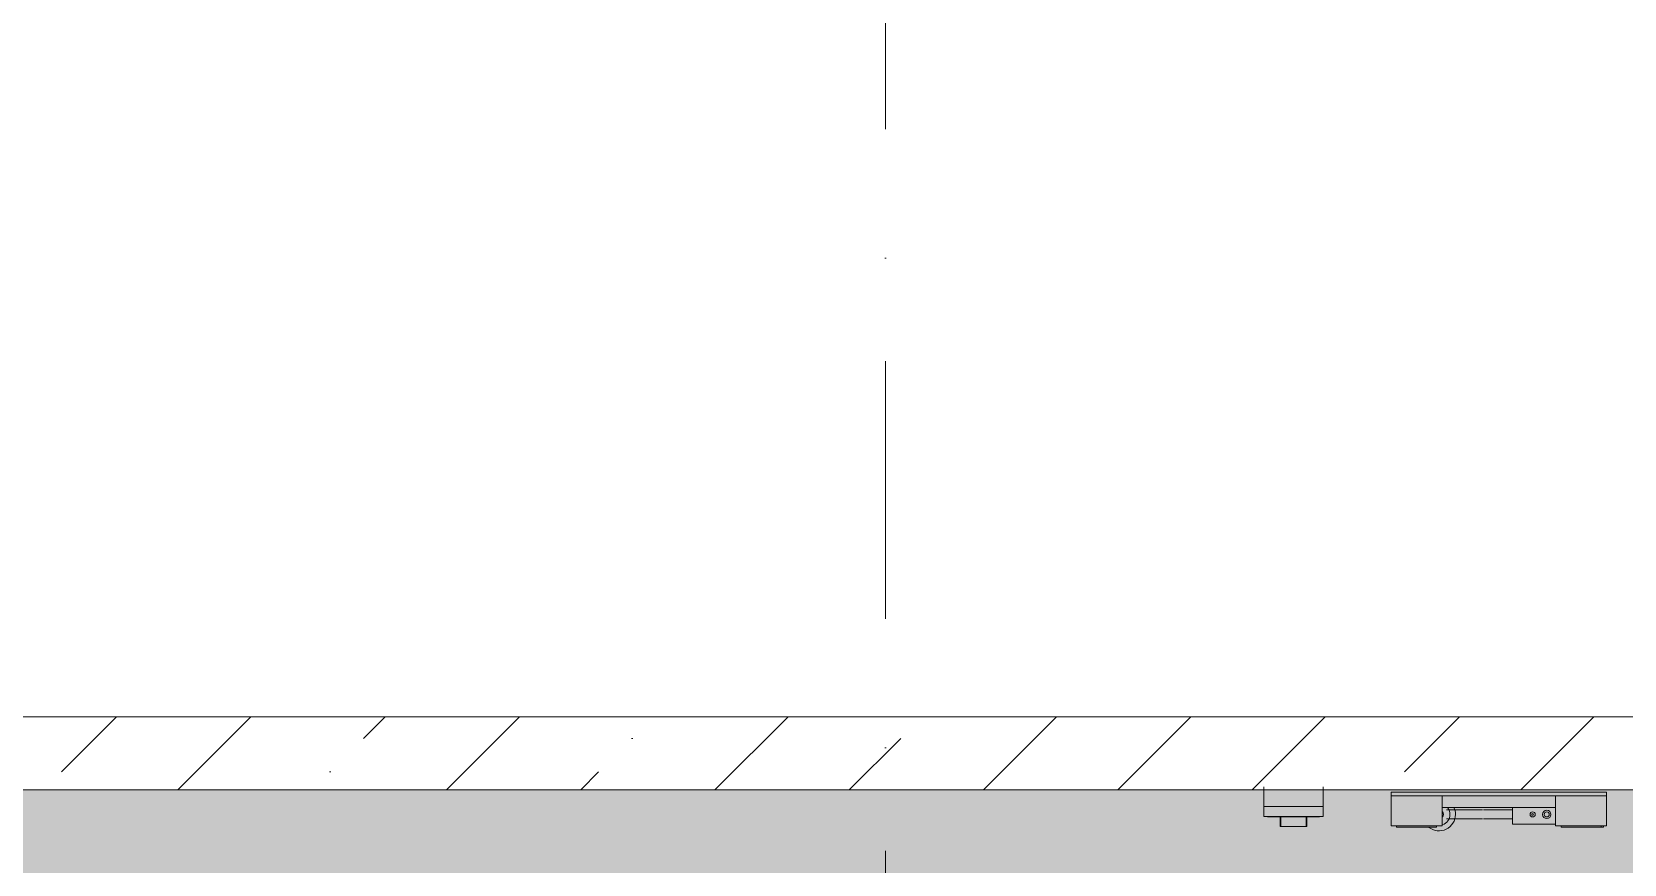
# Model space of a CAD drawing. Header units: millimetres. Extents: x -34838 to 729576, y -214038 to 121482.
# Drawn here: x 528105 to 532465, y -89349 to -87070 of the extents above; entities that cross this region are included whole.
import ezdxf
from ezdxf.enums import TextEntityAlignment as Align

# ---------------------------------------------------------------- set-up
doc = ezdxf.new("R2010")
doc.units = ezdxf.units.MM
doc.header["$MEASUREMENT"] = 0
doc.linetypes.add('Штрихпунктирная', pattern=[1340.555525, 705.555534, -352.777767, 0, -282.222223])
doc.layers.add('0_Ном._пера__202', color=7, linetype='Continuous', lineweight=13, true_color=0xe89b00)
doc.layers.add('А _ ОСІ КООРДИНАЦІЙНІ.3D', color=7, linetype='Continuous')
doc.layers.add('АБ _ 0 _ СТІНИ _ ЗОВНІШНІ .3D', color=7, linetype='Continuous')
for name, color, linetype, lineweight in [('А _ ОСІ КООРДИНАЦІЙНІ.3D_Ном._пера__105', 7, 'Continuous', 13), ('А _ ОСІ КООРДИНАЦІЙНІ.3D_Ном._пера__25', 7, 'Continuous', 0), ('АБ _ 0 _ СТІНИ _ ЗОВНІШНІ .3D_Ном._пера__47', 7, 'Continuous', 20), ('АП _ 0 _ ОБЛАДНАННЯ (НИЖНЄ).3D_Ном._пера__50', 7, 'Continuous', 20)]:
    doc.layers.add(name, color=color, linetype=linetype, lineweight=lineweight)
doc.styles.add('СГЕНЕРИР_СТИЛЬ_1', font='Arial.ttf')

# ---------------------------------------------------------------- blocks, each defined once
blk = doc.blocks.new('Стена_66_1', base_point=(537245.8, -89045.7))
at = {"layer": 'АБ _ 0 _ СТІНИ _ ЗОВНІШНІ .3D', "linetype": 'Continuous', "lineweight": 0, "true_color": 0x000000}
h = blk.add_hatch(dxfattribs=at)
h.set_pattern_fill('М___БЕТОН_АРМОВАНИЙ___З__C0', color=18, style=0, pattern_type=2)
h.set_pattern_definition([(45, (518441.76, -97737.7), (-367.696, 367.696), []), (45, (518257.9, -97553.85), (-367.696, 367.696), [390, -130, 0, -130])])
h.paths.add_polyline_path([(524741.8, -89145.7), (537145.8, -89145.7), (537145.8, -88945.7), (524741.8, -88945.7)])
at = {"layer": 'АБ _ 0 _ СТІНИ _ ЗОВНІШНІ .3D_Ном._пера__47', "color": 7, "linetype": 'Continuous', "lineweight": 20, "flags": 128}
for points in [[(537145.8, -88945.7), (524741.8, -88945.7)], [(524541.8, -89145.7), (537345.8, -89145.7)]]:
    blk.add_lwpolyline(points, dxfattribs=at)
blk = doc.blocks.new('Стандартный Маркер Сетки')
at = {"layer": 'А _ ОСІ КООРДИНАЦІЙНІ.3D_Ном._пера__105', "color": 7, "linetype": 'Штрихпунктирная', "lineweight": 13}
blk.add_line((500, 0), (18399.2, 0), dxfattribs=at)
at = {"layer": 'А _ ОСІ КООРДИНАЦІЙНІ.3D_Ном._пера__25', "color": 7, "lineweight": 0, "style": 'СГЕНЕРИР_СТИЛЬ_1'}
blk.add_attdef('AC_MarkerText_1', text='', height=700, rotation=90, dxfattribs=at).set_placement((19899.2, 40), align=Align.MIDDLE_CENTER)

msp = doc.modelspace()

# ---------------------------------------------------------------- hatches: boundary and pattern name
at = {"layer": '0_Ном._пера__202', "linetype": 'Continuous', "lineweight": 0, "true_color": 0x3a2600}
h = msp.add_hatch(color=38, dxfattribs=at)
h.paths.add_polyline_path([(537345.8, -89145.7), (537345.8, -85887.7), (549367.8, -85887.7), (549367.8, -91535.7), (548746.8, -91535.7), (548466.8, -91537.7), (548466.8, -91937.7), (548746.8, -91937.7), (548746.8, -93917.7), (524541.8, -93917.7), (524541.8, -91939.1), (524641.8, -91937.7), (524641.8, -91537.7), (524541.8, -91535.7), (524541.8, -89145.7)])
h.paths.add_polyline_path([(548441.8, -93667.7), (548441.8, -93567.7), (540441.8, -93567.7), (540441.8, -89237.7), (546311.8, -89237.7), (546311.8, -86887.7), (546215.8, -86887.7), (546211.8, -86887.7), (546211.8, -89137.7), (540441.8, -89137.7), (540441.8, -88437.7), (539841.8, -88437.7), (539841.8, -88542.3), (538499.8, -88542.3), (538499.8, -86772.3), (538399.8, -86772.3), (538399.8, -88642.3), (539841.8, -88642.3), (539841.8, -88900), (539841.8, -89237.7), (540341.8, -89237.7), (540341.8, -93567.7), (528441.8, -93567.7), (528441.8, -93667.7)], flags=0)
h.paths.add_polyline_path([(530641.8, -91937.7), (530241.8, -91937.7), (530241.8, -91537.7), (530641.8, -91537.7)], flags=0)
h.paths.add_polyline_path([(536241.8, -91537.7), (536641.8, -91537.7), (536641.8, -91937.7), (536241.8, -91937.7)], flags=0)
h.paths.add_polyline_path([(542641.8, -91937.7), (542241.8, -91937.7), (542241.8, -91537.7), (542641.8, -91537.7)], flags=0)
h.paths.add_polyline_path([(548016.8, -91937.7), (548016.8, -91537.7), (548416.8, -91537.7), (548416.8, -91937.7)], flags=0)

# ---------------------------------------------------------------- linework, layer by layer
at = {"layer": 'АП _ 0 _ ОБЛАДНАННЯ (НИЖНЄ).3D_Ном._пера__50', "color": 7, "linetype": 'Continuous', "lineweight": 20}
for p, q in [((531478.3, -89137.7), (531478.3, -89191.7)), ((531640.3, -89191.7), (531640.3, -89137.7)), ((531826.4, -89152), (531826.4, -89162)), ((532416.4, -89152), (531826.4, -89152)), ((532416.4, -89162), (532416.4, -89152)), ((531491.2, -89191.7), (531478.3, -89191.7)), ((531478.3, -89191.7), (531478.3, -89218.7)), ((531478.3, -89191.7), (531491.2, -89191.7)), ((531627.4, -89191.7), (531491.2, -89191.7)), ((531491.2, -89191.7), (531627.4, -89191.7)), ((531640.3, -89191.7), (531627.4, -89191.7)), ((531627.4, -89191.7), (531640.3, -89191.7)), ((531640.3, -89218.7), (531640.3, -89191.7)), ((531826.4, -89162), (531826.4, -89244.4)), ((531826.4, -89162), (532416.4, -89162)), ((531966.2, -89244.4), (531966.2, -89162)), ((532276.7, -89194.4), (531966.2, -89194.4)), ((532158.5, -89194.4), (532158.5, -89239.3)), ((532276.7, -89162), (532276.7, -89244.4)), ((532416.4, -89244.4), (532416.4, -89162)), ((531491.2, -89218.7), (531478.3, -89218.7)), ((531494.7, -89219.7), (531488.3, -89219.7)), ((531627.4, -89218.7), (531491.2, -89218.7)), ((531623.9, -89219.7), (531494.7, -89219.7)), ((531522.5, -89245.7), (531522.5, -89219.7)), ((531524.9, -89219.7), (531524.9, -89245.7)), ((531593.7, -89219.7), (531593.7, -89245.7)), ((531596.2, -89219.7), (531596.2, -89245.7)), ((531630.3, -89219.7), (531623.9, -89219.7)), ((531640.3, -89218.7), (531627.4, -89218.7)), ((532061.4, -89200.4), (531977.7, -89200.4)), ((531977.7, -89225.4), (532061.4, -89225.4)), ((532158.5, -89200.4), (532091.4, -89200.4)), ((532091.4, -89225.4), (532158.5, -89225.4)), ((532276.7, -89239.3), (532158.5, -89239.3)), ((531524.9, -89245.7), (531522.5, -89245.7)), ((531537.7, -89245.7), (531524.9, -89245.7)), ((531559.3, -89245.7), (531537.7, -89245.7)), ((531580.9, -89245.7), (531559.3, -89245.7)), ((531593.7, -89245.7), (531580.9, -89245.7)), ((531596.2, -89245.7), (531593.7, -89245.7)), ((531846.4, -89244.4), (531826.4, -89244.4)), ((531841.4, -89244.4), (531841.4, -89247.5)), ((531846.4, -89247.5), (531841.4, -89247.5)), ((531946.2, -89244.4), (531846.4, -89244.4)), ((531946.2, -89247.5), (531846.4, -89247.5)), ((531857, -89247.3), (531857, -89247.9)), ((531860.3, -89247.9), (531857, -89247.9)), ((531860.3, -89247.3), (531860.3, -89247.9)), ((531867, -89247.9), (531860.3, -89247.9)), ((531873.8, -89247.9), (531867, -89247.9)), ((531873.8, -89247.3), (531873.8, -89247.9)), ((531877, -89247.9), (531873.8, -89247.9)), ((531877, -89247.3), (531877, -89247.9)), ((531966.2, -89244.4), (531946.2, -89244.4)), ((531951.2, -89247.5), (531946.2, -89247.5)), ((531951.2, -89247.5), (531951.2, -89244.4)), ((532296.7, -89244.4), (532276.7, -89244.4)), ((532291.7, -89244.4), (532291.7, -89247.5)), ((532296.7, -89247.5), (532291.7, -89247.5)), ((532396.4, -89244.4), (532296.7, -89244.4)), ((532396.4, -89247.5), (532296.7, -89247.5)), ((532331, -89247.3), (532331, -89247.9)), ((532377.6, -89247.9), (532331, -89247.9)), ((532377.6, -89247.3), (532377.6, -89247.9)), ((532407.6, -89247.9), (532377.6, -89247.9)), ((532416.4, -89244.4), (532396.4, -89244.4)), ((532401.4, -89247.5), (532396.4, -89247.5)), ((532401.4, -89247.5), (532401.4, -89244.4)), ((532407.6, -89247.9), (532407.6, -89244.4))]:
    msp.add_line(p, q, dxfattribs=at)
at = {"layer": 'АП _ 0 _ ОБЛАДНАННЯ (НИЖНЄ).3D_Ном._пера__50', "color": 7, "linetype": 'Continuous', "lineweight": 20, "flags": 128}
for points in [[(531966.1, -89221.2), (531966.4, -89220.9), (531966.7, -89220.5), (531967, -89220.2), (531967.3, -89219.8), (531967.6, -89219.4), (531967.8, -89219), (531968.1, -89218.6), (531968.3, -89218.1), (531968.5, -89217.7), (531968.7, -89217.3), (531968.8, -89216.8), (531969, -89216.4), (531969.1, -89215.9), (531969.2, -89215.5), (531969.3, -89215), (531969.4, -89214.5), (531969.5, -89214.1), (531969.5, -89213.6), (531969.5, -89213.1), (531969.5, -89212.9)], [(531969.5, -89212.9), (531969.5, -89212.4), (531969.5, -89211.9), (531969.5, -89211.4), (531969.4, -89211), (531969.3, -89210.5), (531969.2, -89210), (531969.1, -89209.6), (531968.9, -89209.1), (531968.8, -89208.7), (531968.6, -89208.2), (531968.4, -89207.8), (531968.2, -89207.4), (531968, -89207), (531967.7, -89206.5), (531967.5, -89206.2), (531967.2, -89205.8), (531966.9, -89205.4), (531966.6, -89205), (531966.3, -89204.7)], [(532076.4, -89200.4), (532076.4, -89200.4), (532076.4, -89200.4), (532076.3, -89200.4), (532076.2, -89200.4), (532076.1, -89200.4), (532076, -89200.4), (532075.8, -89200.4), (532075.7, -89200.4), (532075.5, -89200.4), (532075.2, -89200.4), (532075, -89200.4), (532074.7, -89200.4), (532074.5, -89200.4), (532074.1, -89200.4), (532073.8, -89200.4), (532073.5, -89200.4), (532073.1, -89200.4), (532072.7, -89200.4), (532072.3, -89200.4), (532071.9, -89200.4), (532071.4, -89200.4), (532071, -89200.4), (532070.5, -89200.4), (532070, -89200.4), (532069.5, -89200.4), (532069, -89200.4), (532068.5, -89200.4), (532068, -89200.4), (532067.4, -89200.4), (532066.9, -89200.4), (532066.3, -89200.4), (532065.7, -89200.4), (532065.2, -89200.4), (532064.6, -89200.4), (532064, -89200.4), (532063.4, -89200.4), (532062.8, -89200.4), (532062.2, -89200.4), (532061.6, -89200.4), (532061.4, -89200.4)], [(532061.4, -89225.4), (532062, -89225.4), (532062.6, -89225.4), (532063.2, -89225.4), (532063.8, -89225.4), (532064.4, -89225.4), (532065, -89225.4), (532065.6, -89225.4), (532066.2, -89225.4), (532066.7, -89225.4), (532067.3, -89225.4), (532067.8, -89225.4), (532068.4, -89225.4), (532068.9, -89225.4), (532069.4, -89225.4), (532069.9, -89225.4), (532070.4, -89225.4), (532070.9, -89225.4), (532071.3, -89225.4), (532071.8, -89225.4), (532072.2, -89225.4), (532072.6, -89225.4), (532073, -89225.4), (532073.4, -89225.4), (532073.7, -89225.4), (532074.1, -89225.4), (532074.4, -89225.4), (532074.7, -89225.4), (532074.9, -89225.4), (532075.2, -89225.4), (532075.4, -89225.4), (532075.6, -89225.4), (532075.8, -89225.4), (532076, -89225.4), (532076.1, -89225.4), (532076.2, -89225.4), (532076.3, -89225.4), (532076.4, -89225.4), (532076.4, -89225.4), (532076.4, -89225.4)], [(532079.4, -89200.4), (532079.8, -89200.4), (532080.2, -89200.4), (532080.6, -89200.4), (532081, -89200.4), (532081.4, -89200.4), (532081.9, -89200.4), (532082.3, -89200.4), (532082.8, -89200.4), (532083.3, -89200.4), (532083.8, -89200.4), (532084.4, -89200.4), (532084.9, -89200.4), (532085.4, -89200.4), (532086, -89200.4), (532086.6, -89200.4), (532087.1, -89200.4), (532087.7, -89200.4), (532088.3, -89200.4), (532088.9, -89200.4), (532089.5, -89200.4), (532090.1, -89200.4), (532090.7, -89200.4), (532091.3, -89200.4), (532091.4, -89200.4)], [(532091.4, -89225.4), (532090.8, -89225.4), (532090.2, -89225.4), (532089.6, -89225.4), (532089, -89225.4), (532088.5, -89225.4), (532087.9, -89225.4), (532087.3, -89225.4), (532086.7, -89225.4), (532086.1, -89225.4), (532085.6, -89225.4), (532085, -89225.4), (532084.5, -89225.4), (532084, -89225.4), (532083.5, -89225.4), (532083, -89225.4), (532082.5, -89225.4), (532082, -89225.4), (532081.5, -89225.4), (532081.1, -89225.4), (532080.7, -89225.4), (532080.3, -89225.4), (532079.9, -89225.4), (532079.5, -89225.4)]]:
    msp.add_lwpolyline(points, dxfattribs=at)
at = {"layer": 'АП _ 0 _ ОБЛАДНАННЯ (НИЖНЄ).3D_Ном._пера__50', "color": 7, "linetype": 'Continuous', "lineweight": 20}
for centre, radius, start, end in [((531957.7, -89212.9), 30, 0, 36), ((531957.7, -89212.9), 45, 0, 24.5446), ((531957.7, -89212.9), 45, 232.0514, 0), ((531957.7, -89212.9), 30, 288, 0), ((532214, -89212.9), 7, 0, 180), ((532214, -89212.9), 7, 180, 0), ((532214, -89212.9), 2.52, 0, 180), ((532214, -89212.9), 2.52, 180, 0), ((532252.6, -89212.9), 11.5, 0, 180), ((532252.6, -89212.9), 11.5, 180, 0), ((532252.6, -89212.9), 7, 0, 180), ((532252.6, -89212.9), 7, 180, 0)]:
    msp.add_arc(centre, radius, start, end, dxfattribs=at)

# ---------------------------------------------------------------- block references
at = {"layer": 'А _ ОСІ КООРДИНАЦІЙНІ.3D', "color": 7, "linetype": 'Continuous', "lineweight": 60, "zscale": 1000, "rotation": 270}
msp.add_blockref('Стандартный Маркер Сетки', (530441.8, -84790.6), dxfattribs=at)
at = {"layer": 'АБ _ 0 _ СТІНИ _ ЗОВНІШНІ .3D', "color": 7, "lineweight": 20}
msp.add_blockref('Стена_66_1', (537245.8, -89045.7), dxfattribs=at)

doc.saveas('drawing.dxf')
